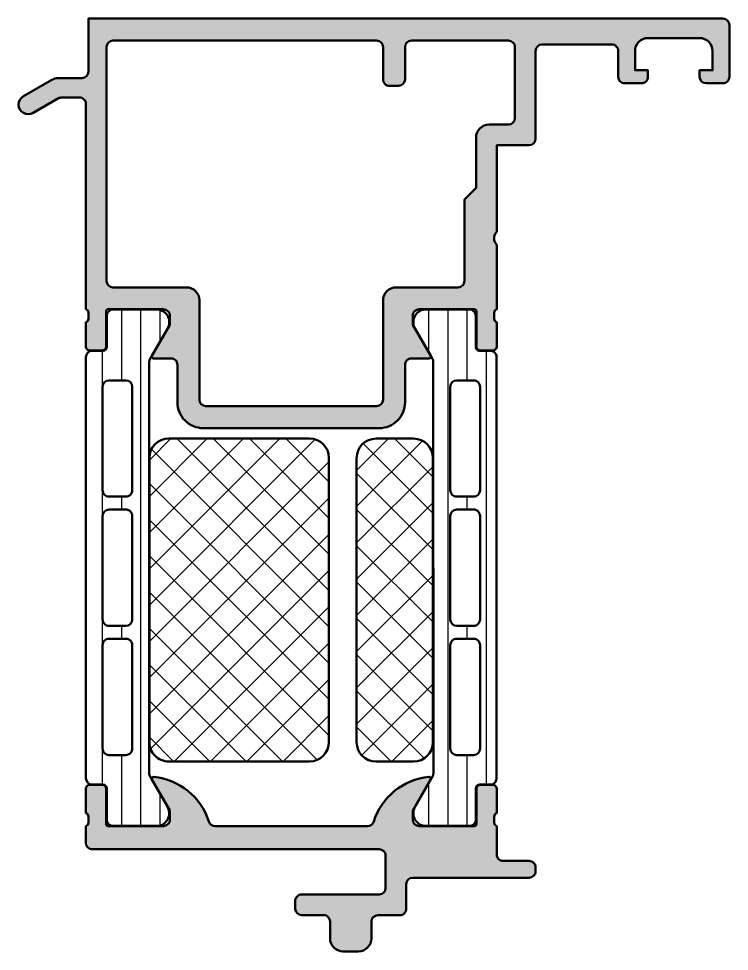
# Model space of a CAD drawing. Extents: x -5 to 50, y -72.2 to 0.
import ezdxf

# ---------------------------------------------------------------- set-up
doc = ezdxf.new("R2010")
doc.units = 0
for name, color, linetype, lineweight in [('0S-Alu contour', 7, 'Continuous', 50), ('0S-Alu hatch', 252, 'Continuous', 25), ('0S-Plastic contour', 254, 'Continuous', 50), ('0S-Plastic hatch', 253, 'Continuous', 25), ('0S-PT contour', 91, 'Continuous', 50), ('0S-PT hatch', 103, 'Continuous', 25)]:
    doc.layers.add(name, color=color, linetype=linetype, lineweight=lineweight)
pattern_1 = [(135, (0, 0), (-1.403165018917055, -1.403165018917055), []), (225, (0, 0), (1.403165018917055, -1.403165018917055), [])]
pattern_2 = [(90, (0, 0), (-1.4859, 0), [])]

# ---------------------------------------------------------------- blocks, each defined once
blk = doc.blocks.new('398200__EDA7EDA2_79A8_45E4_92B3_E6EEDECF9DED_')
at = {"layer": '0S-Alu hatch'}
h = blk.add_hatch(color=256, dxfattribs=at)
edge = h.paths.add_edge_path()
edge.add_arc((-4.25000000000044, -6.64959345562281), 0.7500000000000898, 120.0000000000049, 300.000000000005)
edge.add_line((-3.875000000000339, -7.299112508461184), (-1.914101615138441, -6.1669872981081))
edge.add_ellipse((-1.664101615136948, -6.600000000004522), major_axis=(-0.500000000004386, 0), ratio=1, start_angle=269.9999999999034, end_angle=299.9999999999074, ccw=False)
edge.add_line((-1.664101615136105, -6.100000000000136), (-0.3000000000002951, -6.100000000000107))
edge.add_ellipse((-0.3000000000001386, -6.600000000000006), major_axis=(-0.4999999999998997, 0), ratio=1, start_angle=180, end_angle=270.00000000001796, ccw=False)
edge.add_line((0.199999999999761, -6.599999999999822), (0.1997858836314491, -22.49965330469416))
edge.add_ellipse((0.1209494370883929, -22.76717389668727), major_axis=(-0.2788950563274279, 0), ratio=1, start_angle=178.8354106259004, end_angle=253.5801235805047, ccw=False)
edge.add_line((0.3997868836314335, -22.77284230468565), (0.3997868836314495, -23.22643630468565))
edge.add_ellipse((0.1209187879882604, -23.23209696416271), major_axis=(-0.2789255417371707, 0), ratio=1, start_angle=106.424594555358, end_angle=181.1628700728881, ccw=False)
edge.add_line((0.1997858836314492, -23.49964030468567), (0.1997858836314492, -25.37965130469418))
edge.add_arc((0.4997858836314491, -25.37965130469416), 0.2999999999999998, 180, 270.0000000000018)
edge.add_line((0.4997858836314586, -25.67965130469416), (1.479760202674238, -25.67965130469416))
edge.add_arc((1.479760202674259, -25.37965130469416), 0.2999999999999971, 269.999999999996, 360)
edge.add_line((1.779760202674256, -25.37965130469417), (1.779760202674225, -22.61965330469416))
edge.add_ellipse((1.899752499203517, -22.61965330469418), major_axis=(-0.1199922965292923, 0), ratio=1, start_angle=269.999999999993, end_angle=360, ccw=False)
edge.add_line((1.899752499203532, -22.49966100816488), (6.199785879036149, -22.49999237060536))
edge.add_ellipse((6.199796199146938, -22.99998205049471), major_axis=(-0.4999896799958529, 0), ratio=1, start_angle=179.9988173780284, end_angle=270.0011826219941, ccw=False)
edge.add_line((6.699785879036284, -22.9999923706049), (6.699785879035873, -23.70000457763662))
edge.add_line((6.699785879035873, -23.70000457763662), (5.311541250129283, -26.10451507568416))
edge.add_arc((5.438491845674683, -26.16120546220092), 0.1390332824641338, 155.9366245846604, 266.6097434882246)
edge.add_line((5.43026988782492, -26.29999542236328), (6.789352756534805, -26.29999542236317))
edge.add_ellipse((6.789352756535731, -26.7999954223629), major_axis=(-0.49999999999973, 0), ratio=1, start_angle=180, end_angle=270.0000000001062, ccw=False)
edge.add_line((7.289352756535461, -26.79999542236187), (7.289352756534896, -29.69767042133998))
edge.add_arc((9.289352756535143, -29.69767042133974), 2.000000000000246, 180, 270.0000000000111)
edge.add_line((9.28935275653553, -31.69767042133999), (22.90021410644275, -31.6976704213402))
edge.add_arc((22.90021410644293, -29.69767042134039), 1.999999999999815, 269.9999999999947, 360)
edge.add_line((24.90021410644275, -29.69767042134015), (24.9002141064417, -26.79999542236328))
edge.add_ellipse((25.40021410644202, -26.79999542236343), major_axis=(-0.5000000000003199, 0), ratio=1, start_angle=269.99999999999307, end_angle=360, ccw=False)
edge.add_line((25.40021410644208, -26.29999542236312), (26.76973011217376, -26.29999542236368))
edge.add_arc((26.76150815432398, -26.16120546220085), 0.1390332824646101, 273.3902565117711, 384.0633754153149)
edge.add_line((26.88845874986983, -26.10451507568395), (25.50021412096351, -23.70000457763655))
edge.add_line((25.50021412096351, -23.70000457763655), (25.50021412096312, -22.99999237060465))
edge.add_ellipse((26.0002038008523, -22.99998205049448), major_axis=(-0.4999896799956858, 0), ratio=1, start_angle=-90.001182622062, end_angle=0.0011826219716795094, ccw=False)
edge.add_line((26.00021412096368, -22.4999923706053), (30.30024749087017, -22.49966100816495))
edge.add_ellipse((30.30024749087017, -22.61965330469418), major_axis=(-0.1199922965292295, 0), ratio=1, start_angle=180, end_angle=270, ccw=False)
edge.add_line((30.4202397873994, -22.61965330469417), (30.42023978739934, -25.37965130469413))
edge.add_arc((30.72023978739938, -25.37965130469412), 0.3000000000000433, 180, 270.0000000000007)
edge.add_line((30.72023978739939, -25.67965130469417), (31.70021410644216, -25.67965130469416))
edge.add_arc((31.70021410644216, -25.37965130469417), 0.29999999999999, 270.0000000000013, 360)
edge.add_line((32.00021410644215, -25.37965130469417), (32.00021410644217, -23.49964030468565))
edge.add_ellipse((32.07908120208533, -23.23209696416273), major_axis=(-0.2789255417371286, 0), ratio=1, start_angle=-1.1628700728896888, end_angle=73.57540544464541, ccw=False)
edge.add_line((31.80021310644219, -23.22643630468566), (31.80021310644216, -22.77284230468566))
edge.add_ellipse((32.07905055298521, -22.76717389668728), major_axis=(-0.2788950563274342, 0), ratio=1, start_angle=-73.5801235805094, end_angle=1.164589374097602, ccw=False)
edge.add_line((32.00021410644217, -22.49965330469416), (31.9999999999998, -17.50024311993811))
edge.add_ellipse((32.52502695601718, -17.00024311800981), major_axis=(-0.7250195214428227, 0), ratio=1, start_angle=-43.60134995158239, end_angle=43.60134995159717, ccw=False)
edge.add_line((31.99999999999967, -16.50024311608164), (31.99999999999989, -9.799972534179632))
edge.add_line((31.99999999999989, -9.799972534179632), (34.50000000000045, -9.799972534179489))
edge.add_arc((34.50000000000032, -9.299972534179698), 0.4999999999997887, 270.0000000000147, 360)
edge.add_line((35.00000000000011, -9.299972534179858), (35, -2.500000000000383))
edge.add_ellipse((35.50000000000004, -2.500000000000133), major_axis=(-0.5000000000000498, 0), ratio=1, start_angle=270.00000000001546, end_angle=360, ccw=False)
edge.add_line((35.49999999999991, -2.000000000000083), (40.89999999999979, -1.999999999999943))
edge.add_ellipse((40.89999999999982, -2.49999999999989), major_axis=(-0.4999999999999476, 0), ratio=1, start_angle=180, end_angle=270.00000000000324, ccw=False)
edge.add_line((41.39999999999977, -2.499999999999799), (41.39999999999997, -4.500000000000176))
edge.add_arc((41.89999999999985, -4.500000000000116), 0.4999999999998792, 180, 270.0000000000293)
edge.add_line((41.90000000000011, -4.999999999999995), (43.19999999999925, -4.999999999999828))
edge.add_arc((43.1999999999997, -4.499999999999719), 0.5000000000001092, 269.9999999999487, 360)
edge.add_line((43.69999999999981, -4.500000000000341), (43.6999999999998, -3.999999999999914))
edge.add_line((43.6999999999998, -3.999999999999914), (42.69999999999971, -4.000000000000056))
edge.add_line((42.69999999999971, -4.000000000000056), (42.6999999999995, -2.499999999999607))
edge.add_ellipse((43.69999999999965, -2.500000000000064), major_axis=(-1.000000000000149, 0), ratio=1, start_angle=269.99999999998045, end_angle=360, ccw=False)
edge.add_line((43.7, -1.499999999999915), (47.69999999999916, -1.499999999999658))
edge.add_ellipse((47.69999999999943, -2.500000000000056), major_axis=(-1.000000000000397, 0), ratio=1, start_angle=180, end_angle=270.00000000001586, ccw=False)
edge.add_line((48.69999999999983, -2.500000000000004), (48.69999999999995, -4.000000000000028))
edge.add_line((48.69999999999995, -4.000000000000028), (47.69999999999995, -3.999999999999914))
edge.add_line((47.69999999999995, -3.999999999999914), (47.69999999999983, -4.499999999999801))
edge.add_arc((48.19999999999985, -4.499999999999927), 0.5000000000000142, 180, 269.9999999999772)
edge.add_line((48.19999999999964, -4.999999999999941), (49.49999999999924, -4.999999999999801))
edge.add_arc((49.5000000000001, -4.500000000000003), 0.4999999999997984, 269.9999999999006, 360)
edge.add_line((49.99999999999991, -4.50000000000081), (49.99999999999992, -0.4999999999996954))
edge.add_arc((49.50000000000029, -0.4999999999996185), 0.4999999999996235, 0, 89.99999999996417)
edge.add_line((49.5000000000006, 4.9e-15), (0.4000000000007944, 0))
edge.add_line((0.4000000000007944, 0), (0.399999999999534, -4.100000000000505))
edge.add_ellipse((-0.0999999999995413, -4.100000000001002), major_axis=(-0.4999999999990753, 0), ratio=1, start_angle=90.0000000000503, end_angle=180, ccw=False)
edge.add_line((-0.0999999999991021, -4.600000000000077), (-1.932050807569514, -4.600000000000163))
edge.add_arc((-1.932050807568142, -5.59999999999859), 0.9999999999984279, 90.0000000000786, 120.0000000000692)
edge.add_line((-2.432050807568402, -4.733974596216118), (-4.625000000000541, -6.000074402784435))
edge = h.paths.add_edge_path()
edge.add_ellipse((2.30000000000021, -2.200000000000557), major_axis=(-0.5000000000005685, 0), ratio=1, start_angle=270.0000000000065, end_angle=360, ccw=False)
edge.add_line((2.300000000000153, -1.699999999999988), (22.70022326170994, -1.699999999999903))
edge.add_ellipse((22.70022326170994, -2.199999999999902), major_axis=(-0.4999999999999992, 0), ratio=1, start_angle=180, end_angle=270, ccw=False)
edge.add_line((23.20022326170994, -2.199999999999903), (23.20022326170994, -4.699999999999934))
edge.add_arc((23.70022326170993, -4.699999999999934), 0.4999999999999965, 180, 270.0000000000004)
edge.add_line((23.70022326170994, -5.19999999999993), (24.40022326170993, -5.199999999999931))
edge.add_arc((24.40022326170989, -4.699999999999898), 0.5000000000000338, 270.0000000000041, 360)
edge.add_line((24.90022326170993, -4.699999999999874), (24.90022326170993, -2.199999999999935))
edge.add_ellipse((25.40022326170993, -2.199999999999935), major_axis=(-0.5000000000000036, 0), ratio=1, start_angle=270.0000000000004, end_angle=360, ccw=False)
edge.add_line((25.40022326170993, -1.699999999999932), (32.89999999999975, -1.699999999999874))
edge.add_ellipse((32.89999999999976, -2.200000000000109), major_axis=(-0.5000000000002345, 0), ratio=1, start_angle=180, end_angle=270.0000000000008, ccw=False)
edge.add_line((33.39999999999999, -2.200000000000216), (33.39999999999988, -7.699972534180346))
edge.add_ellipse((32.9000000000004, -7.699972534180325), major_axis=(-0.4999999999994813, 0), ratio=1, start_angle=90.00000000000409, end_angle=180, ccw=False)
edge.add_line((32.90000000000044, -8.199972534179807), (31.39999999999998, -8.199972534179693))
edge.add_arc((31.39999999999974, -9.199972534179672), 0.9999999999999786, 89.99999999998657, 180)
edge.add_line((30.39999999999976, -9.199972534179153), (30.39999999999976, -13.10029428153825))
edge.add_line((30.39999999999976, -13.10029428153825), (29.50005116360479, -14.00024311793325))
edge.add_line((29.50005116360479, -14.00024311793325), (29.50005116360456, -20.29998931884796))
edge.add_ellipse((29.00005116360484, -20.29998931884811), major_axis=(-0.4999999999997158, 0), ratio=1, start_angle=89.99999999998369, end_angle=180, ccw=False)
edge.add_line((29.0000511636047, -20.79998931884782), (24.20022326171588, -20.79998931884768))
edge.add_arc((24.20022121455146, -21.7999872716892), 0.9999979528436206, 89.99988270587893, 180.0001172937092)
edge.add_line((23.20022326170994, -21.79998931885245), (23.20020800292696, -29.49769788715995))
edge.add_ellipse((22.70019727185374, -29.49765663692303), major_axis=(-0.5000107327747667, 0), ratio=1, start_angle=90.00122966397612, end_angle=179.9952731724382, ccw=False)
edge.add_line((22.70020800292662, -29.99766736958264), (9.4893588600508, -29.99766736958253))
edge.add_ellipse((9.489369591123332, -29.49765663692256), major_axis=(-0.5000107327751302, 0), ratio=1, start_angle=0.004726827561796654, end_angle=89.9987703360639, ccw=False)
edge.add_line((8.989358860049746, -29.49769788715949), (8.989343601267649, -21.79998931885283))
edge.add_arc((7.989345648425683, -21.79998727168968), 0.9999979528440611, 359.9998827062908, 450.0001172941234)
edge.add_line((7.989343601261225, -20.79998931884771), (2.299999999999755, -20.79998931884771))
edge.add_ellipse((2.299999999999911, -20.29998931884741), major_axis=(-0.5000000000002985, 0), ratio=1, start_angle=0, end_angle=89.9999999999821, ccw=False)
edge.add_line((1.799999999999613, -20.29998931884737), (1.799999999999641, -2.200000000000557))
at = {"layer": '0S-Alu contour', "color": 7}
for points in [[(49.5000000000006, 4.9e-15), (0.4000000000007944, 0), (0.399999999999534, -4.100000000000505)], [(49.99999999999991, -4.50000000000081), (49.99999999999992, -0.4999999999996954)], [(2.300000000000153, -1.699999999999988), (22.70022326170994, -1.699999999999903)], [(25.40022326170993, -1.699999999999932), (32.89999999999975, -1.699999999999874)], [(35.49999999999991, -2.000000000000083), (40.89999999999979, -1.999999999999943)], [(43.7, -1.499999999999915), (47.69999999999916, -1.499999999999658)], [(1.799999999999613, -20.29998931884737), (1.799999999999641, -2.200000000000557)], [(23.20022326170994, -2.199999999999903), (23.20022326170994, -4.699999999999934)], [(24.90022326170993, -4.699999999999874), (24.90022326170993, -2.199999999999935)], [(33.39999999999999, -2.200000000000216), (33.39999999999988, -7.699972534180346)], [(35.00000000000011, -9.299972534179858), (35, -2.500000000000383)], [(41.39999999999977, -2.499999999999799), (41.39999999999997, -4.500000000000176)], [(43.69999999999981, -4.500000000000341), (43.6999999999998, -3.999999999999914), (42.69999999999971, -4.000000000000056), (42.6999999999995, -2.499999999999607)], [(48.69999999999983, -2.500000000000004), (48.69999999999995, -4.000000000000028), (47.69999999999995, -3.999999999999914), (47.69999999999983, -4.499999999999801)], [(-2.432050807568402, -4.733974596216118), (-4.625000000000541, -6.000074402784435)], [(-0.0999999999991021, -4.600000000000077), (-1.932050807569514, -4.600000000000163)], [(41.90000000000011, -4.999999999999995), (43.19999999999925, -4.999999999999828)], [(48.19999999999964, -4.999999999999941), (49.49999999999924, -4.999999999999801)], [(23.70022326170994, -5.19999999999993), (24.40022326170993, -5.199999999999931)], [(-3.875000000000339, -7.299112508461184), (-1.914101615138441, -6.1669872981081)], [(-1.664101615136105, -6.100000000000136), (-0.3000000000002951, -6.100000000000107)], [(0.199999999999761, -6.599999999999822), (0.1997858836314491, -22.49965330469416)], [(32.90000000000044, -8.199972534179807), (31.39999999999998, -8.199972534179693)], [(30.39999999999976, -9.199972534179153), (30.39999999999976, -13.10029428153825), (29.50005116360479, -14.00024311793325), (29.50005116360456, -20.29998931884796)], [(31.99999999999967, -16.50024311608164), (31.99999999999989, -9.799972534179632), (34.50000000000045, -9.799972534179489)], [(32.00021410644217, -22.49965330469416), (31.9999999999998, -17.50024311993811)], [(7.989343601261225, -20.79998931884771), (2.299999999999755, -20.79998931884771)], [(29.0000511636047, -20.79998931884782), (24.20022326171588, -20.79998931884768)], [(8.989358860049746, -29.49769788715949), (8.989343601267649, -21.79998931885283)], [(23.20022326170994, -21.79998931885245), (23.20020800292696, -29.49769788715995)], [(0.3997868836314335, -22.77284230468565), (0.3997868836314495, -23.22643630468565)], [(1.779760202674256, -25.37965130469417), (1.779760202674225, -22.61965330469416)], [(1.899752499203532, -22.49966100816488), (6.199785879036149, -22.49999237060536)], [(6.699785879036284, -22.9999923706049), (6.699785879035873, -23.70000457763662), (5.311541250129283, -26.10451507568416)], [(26.88845874986983, -26.10451507568395), (25.50021412096351, -23.70000457763655), (25.50021412096312, -22.99999237060465)], [(26.00021412096368, -22.4999923706053), (30.30024749087017, -22.49966100816495)], [(30.4202397873994, -22.61965330469417), (30.42023978739934, -25.37965130469413)], [(31.80021310644219, -23.22643630468566), (31.80021310644216, -22.77284230468566)], [(0.1997858836314492, -23.49964030468567), (0.1997858836314492, -25.37965130469418)], [(32.00021410644215, -25.37965130469417), (32.00021410644217, -23.49964030468565)], [(0.4997858836314586, -25.67965130469416), (1.479760202674238, -25.67965130469416)], [(30.72023978739939, -25.67965130469417), (31.70021410644216, -25.67965130469416)], [(5.43026988782492, -26.29999542236328), (6.789352756534805, -26.29999542236317)], [(25.40021410644208, -26.29999542236312), (26.76973011217376, -26.29999542236368)], [(7.289352756535461, -26.79999542236187), (7.289352756534896, -29.69767042133998)], [(24.90021410644275, -29.69767042134015), (24.9002141064417, -26.79999542236328)], [(22.70020800292662, -29.99766736958264), (9.4893588600508, -29.99766736958253)], [(9.28935275653553, -31.69767042133999), (22.90021410644275, -31.6976704213402)]]:
    blk.add_lwpolyline(points, dxfattribs=at)
for centre, radius, start, end in [((49.50000000000029, -0.4999999999996185), 0.4999999999996235, 0, 89.99999999996417), ((-1.932050807568142, -5.59999999999859), 0.9999999999984279, 90.0000000000786, 120.0000000000692), ((23.70022326170993, -4.699999999999934), 0.4999999999999965, 180, 270.0000000000004), ((24.40022326170989, -4.699999999999898), 0.5000000000000338, 270.0000000000041, 0), ((41.89999999999985, -4.500000000000116), 0.4999999999998792, 180, 270.0000000000293), ((43.1999999999997, -4.499999999999719), 0.5000000000001092, 269.9999999999487, 0), ((48.19999999999985, -4.499999999999927), 0.5000000000000142, 180, 269.9999999999772), ((49.5000000000001, -4.500000000000003), 0.4999999999997984, 269.9999999999006, 0), ((-4.25000000000044, -6.64959345562281), 0.7500000000000898, 120.0000000000049, 300.000000000005), ((31.39999999999974, -9.199972534179672), 0.9999999999999786, 89.99999999998657, 180), ((34.50000000000032, -9.299972534179698), 0.4999999999997887, 270.0000000000147, 0), ((7.989345648425683, -21.79998727168968), 0.9999979528440611, 359.9998827062908, 90.00011729412348), ((24.20022121455146, -21.7999872716892), 0.9999979528436206, 89.99988270587893, 180.0001172937092), ((0.4997858836314491, -25.37965130469416), 0.2999999999999998, 180, 270.0000000000018), ((1.479760202674259, -25.37965130469416), 0.2999999999999971, 269.999999999996, 0), ((30.72023978739938, -25.37965130469412), 0.3000000000000433, 180, 270.0000000000007), ((31.70021410644216, -25.37965130469417), 0.29999999999999, 270.0000000000013, 0), ((5.438491845674683, -26.16120546220092), 0.1390332824641338, 155.9366245846604, 266.6097434882246), ((26.76150815432398, -26.16120546220085), 0.1390332824646101, 273.3902565117711, 24.06337541531485), ((9.289352756535143, -29.69767042133974), 2.000000000000246, 180, 270.0000000000111), ((22.90021410644293, -29.69767042134039), 1.999999999999815, 269.9999999999947, 0)]:
    blk.add_arc(centre, radius, start, end, dxfattribs=at)
at = {"layer": '0S-Alu contour', "color": 7, "extrusion": (0, 0, -1)}
for centre, radius, start, end in [((-2.30000000000021, -2.200000000000557), 0.5000000000005685, 0, 89.99999999999349), ((-22.70022326170994, -2.199999999999902), 0.4999999999999992, 90, 180), ((-25.40022326170993, -2.199999999999935), 0.5000000000000036, 0, 89.99999999999959), ((-32.89999999999976, -2.200000000000109), 0.5000000000002345, 89.9999999999992, 180), ((-35.50000000000004, -2.500000000000133), 0.5000000000000498, 0, 89.99999999998452), ((-40.89999999999982, -2.49999999999989), 0.4999999999999476, 89.99999999999675, 180), ((-43.69999999999965, -2.500000000000064), 1.000000000000149, 0, 90.00000000001953), ((-47.69999999999943, -2.500000000000056), 1.000000000000397, 89.99999999998413, 180), ((0.0999999999995413, -4.100000000001002), 0.4999999999990753, 180, 269.9999999999497), ((1.664101615136948, -6.600000000004522), 0.500000000004386, 60.00000000009259, 90.00000000009659), ((0.3000000000001386, -6.600000000000006), 0.4999999999998997, 89.99999999998207, 180), ((-32.9000000000004, -7.699972534180325), 0.4999999999994813, 180, 269.9999999999959), ((-32.52502695601718, -17.00024311800981), 0.7250195214428229, 316.3986500484028, 43.6013499515825), ((-2.299999999999911, -20.29998931884741), 0.5000000000002985, 270.0000000000179, 0), ((-29.00005116360484, -20.29998931884811), 0.4999999999997158, 180, 270.0000000000163), ((-0.1209494370883929, -22.76717389668727), 0.2788950563274279, 106.4198764194953, 181.1645893740997), ((-1.899752499203517, -22.61965330469418), 0.1199922965292923, 0, 90.00000000000699), ((-6.199796199146938, -22.99998205049471), 0.4999896799958529, 89.99881737800595, 180.0011826219717), ((-26.0002038008523, -22.99998205049448), 0.4999896799956859, 359.9988173780283, 90.00118262206203), ((-30.30024749087017, -22.61965330469418), 0.1199922965292295, 90, 180), ((-32.07905055298521, -22.76717389668728), 0.2788950563274342, 358.8354106259024, 73.58012358050946), ((-0.1209187879882604, -23.23209696416271), 0.2789255417371707, 178.8371299271119, 253.575405444642), ((-32.07908120208533, -23.23209696416273), 0.2789255417371286, 286.4245945553546, 1.162870072889672), ((-6.789352756535731, -26.7999954223629), 0.49999999999973, 89.99999999989384, 180), ((-25.40021410644202, -26.79999542236343), 0.5000000000003199, 0, 90.0000000000069), ((-9.489369591123332, -29.49765663692256), 0.5000107327751302, 270.0012296639361, 359.9952731724382), ((-22.70019727185374, -29.49765663692303), 0.5000107327747667, 180.0047268275618, 269.9987703360239)]:
    blk.add_arc(centre, radius, start, end, dxfattribs=at)
blk = doc.blocks.new('398210__2D43CFA3_4384_4CF2_AAC9_2F8E00946C2B_')
at = {"layer": '0S-Alu hatch'}
h = blk.add_hatch(color=256, dxfattribs=at)
edge = h.paths.add_edge_path()
edge.add_arc((0.7000000000001201, -63.8000000000001), 0.4999999999998393, 180, 270.0000000000173)
edge.add_line((0.7000000000002709, -64.29999999999994), (22.90000000000052, -64.29999999999991))
edge.add_ellipse((22.90000000000056, -64.79999999999956), major_axis=(-0.4999999999996448, 0), ratio=1, start_angle=180, end_angle=270.0000000000049, ccw=False)
edge.add_line((23.40000000000021, -64.79999999999956), (23.40000000000021, -67.29999999999978))
edge.add_ellipse((22.90000000000027, -67.29999999999986), major_axis=(-0.4999999999999396, 0), ratio=1, start_angle=90.00000000001961, end_angle=180, ccw=False)
edge.add_line((22.90000000000044, -67.79999999999978), (16.9000000000002, -67.79999999999978))
edge.add_arc((16.9000000000002, -68.2999999999998), 0.5, 89.99999999999959, 180)
edge.add_line((16.4000000000002, -68.2999999999998), (16.40000000000009, -68.89999999999982))
edge.add_arc((16.90000000000012, -68.8999999999999), 0.5000000000000285, 180, 269.9999999999964)
edge.add_line((16.90000000000009, -69.39999999999993), (18.60000000000033, -69.39999999999965))
edge.add_ellipse((18.60000000000035, -69.89999999999966), major_axis=(-0.5000000000000142, 0), ratio=1, start_angle=180, end_angle=270.00000000000165, ccw=False)
edge.add_line((19.10000000000036, -69.89999999999966), (19.10000000000037, -71.2))
edge.add_arc((20.10000000000037, -71.2), 1, 180, 269.9999999999998)
edge.add_line((20.10000000000037, -72.2), (21.30000000000007, -72.19999999999989))
edge.add_arc((21.30000000000011, -71.19999999999959), 1.000000000000298, 269.9999999999976, 360)
edge.add_line((22.30000000000041, -71.19999999999959), (22.3000000000003, -69.90000000000016))
edge.add_ellipse((22.80000000000045, -69.89999999999998), major_axis=(-0.5000000000001564, 0), ratio=1, start_angle=270.00000000001467, end_angle=360, ccw=False)
edge.add_line((22.80000000000033, -69.39999999999982), (24.50000000000045, -69.39999999999971))
edge.add_arc((24.50000000000064, -68.89999999999947), 0.5000000000002416, 269.9999999999789, 360)
edge.add_line((25.00000000000088, -68.89999999999947), (25.00000000000091, -66.99999999999984))
edge.add_ellipse((25.50000000000057, -66.9999999999995), major_axis=(-0.4999999999996625, 0), ratio=1, start_angle=270.000000000046, end_angle=360, ccw=False)
edge.add_line((25.50000000000017, -66.49999999999984), (34.50000000000069, -66.49999999999973))
edge.add_arc((34.5000000000008, -65.99999999999996), 0.4999999999997727, 269.999999999987, 360)
edge.add_line((35.00000000000057, -65.99999999999996), (35.00000000000068, -65.69978505279671))
edge.add_arc((34.50000000000045, -65.69978505279694), 0.5000000000002274, 0, 90.00000000002605)
edge.add_line((34.50000000000023, -65.19978505279671), (32.5000000000007, -65.19978505279671))
edge.add_ellipse((32.5000000000006, -64.69978505279668), major_axis=(-0.5000000000000285, 0), ratio=1, start_angle=0, end_angle=90.00000000001057, ccw=False)
edge.add_line((32.00000000000058, -64.69978505279668), (32.00000000000069, -62.49999999999938))
edge.add_ellipse((32.07883644654373, -62.23247940800628), major_axis=(-0.2788950563274208, 0), ratio=1, start_angle=-1.1645893740987958, end_angle=73.580123580507, ccw=False)
edge.add_line((31.79999900000069, -62.2268110000079), (31.79999900000069, -61.7732170000079))
edge.add_ellipse((32.07886709564386, -61.76755634053084), major_axis=(-0.2789255417371541, 0), ratio=1, start_angle=-73.57540544464382, end_angle=1.1628700728862214, ccw=False)
edge.add_line((32.00000000000069, -61.5000130000079), (32.00000000000069, -59.62000199999939))
edge.add_arc((31.70000000000068, -59.62000199999939), 0.3000000000000114, 0, 90)
edge.add_line((31.70000000000068, -59.32000199999938), (30.7200256809579, -59.32000199999939))
edge.add_arc((30.7200256809579, -59.62000199999939), 0.2999999999999971, 90.00000000000067, 180)
edge.add_line((30.4200256809579, -59.62000199999939), (30.4200256809579, -62.37999999999939))
edge.add_ellipse((30.30002568095788, -62.37999999999939), major_axis=(-0.1200000000000187, 0), ratio=1, start_angle=90, end_angle=180, ccw=False)
edge.add_line((30.30002568095788, -62.4999999999994), (26.00000000000045, -62.50000000000007))
edge.add_ellipse((26.00000000000051, -62.00000000000001), major_axis=(-0.500000000000057, 0), ratio=1, start_angle=0, end_angle=89.99999999999312, ccw=False)
edge.add_line((25.50000000000046, -62.00000000000001), (25.50000000000057, -61.2999999999998))
edge.add_line((25.50000000000057, -61.2999999999998), (26.88149545762258, -58.90717967697226))
edge.add_arc((26.76188021535237, -58.83811978464812), 0.1381197846478964, 329.9999999999111, 455.6225775507895)
edge.add_arc((27.23822324117341, -63.67660886185286), 5.000000000004698, 95.62257755077545, 162.2515836439121)
edge.add_ellipse((21.99999999999948, -62.0000000000043), major_axis=(-0.499999999995655, 0), ratio=1, start_angle=90.00000000009942, end_angle=162.2515836440294, ccw=False)
edge.add_line((22.00000000000034, -62.49999999999996), (10.20000000000013, -62.49999999999996))
edge.add_ellipse((10.19999999999992, -62.00000000000282), major_axis=(-0.4999999999971366, 0), ratio=1, start_angle=17.7484163560693, end_angle=90.00000000002359, ccw=False)
edge.add_arc((4.961776758825982, -63.67660886185068), 5.00000000000301, 17.7484163560703, 84.37742244920587)
edge.add_arc((5.438119784648657, -58.83811978464803), 0.1381197846481242, 84.37742244929422, 210.0000000001768)
edge.add_line((5.318504542378357, -58.90717967697246), (6.700000000000727, -61.30000000000008))
edge.add_line((6.700000000000727, -61.30000000000008), (6.700000000000274, -62.00000000000033))
edge.add_ellipse((6.200000000000544, -61.99999999999994), major_axis=(-0.49999999999973, 0), ratio=1, start_angle=89.99999999996908, end_angle=180, ccw=False)
edge.add_line((6.200000000000274, -62.49999999999968), (1.899974319043556, -62.49999999999943))
edge.add_ellipse((1.899974319043554, -62.37999999999939), major_axis=(-0.1200000000000401, 0), ratio=1, start_angle=0, end_angle=90.0000000000008, ccw=False)
edge.add_line((1.779974319043514, -62.37999999999939), (1.779974319043517, -59.62000199999939))
edge.add_arc((1.47997431904351, -59.62000199999939), 0.3000000000000078, 0, 90)
edge.add_line((1.47997431904351, -59.32000199999937), (0.5000000000007301, -59.32000199999938))
edge.add_arc((0.5000000000007319, -59.62000199999939), 0.3000000000000043, 90.00000000000033, 180)
edge.add_line((0.2000000000007276, -59.62000199999939), (0.2000000000007205, -61.5000130000079))
edge.add_ellipse((0.1211329043575553, -61.76755634053084), major_axis=(-0.278925541737157, 0), ratio=1, start_angle=178.8371299271139, end_angle=253.5754054446463, ccw=False)
edge.add_line((0.4000010000007308, -61.7732170000079), (0.4000010000007297, -62.22681100000791))
edge.add_ellipse((0.1211635534576914, -62.23247940800628), major_axis=(-0.2788950563274253, 0), ratio=1, start_angle=106.41987641949251, end_angle=181.1645893740969, ccw=False)
edge.add_line((0.2000000000007324, -62.49999999999938), (0.2000000000002808, -63.8000000000001))
at = {"layer": '0S-Alu contour', "color": 7}
for points in [[(5.318504542378357, -58.90717967697246), (6.700000000000727, -61.30000000000008), (6.700000000000274, -62.00000000000033)], [(25.50000000000046, -62.00000000000001), (25.50000000000057, -61.2999999999998), (26.88149545762258, -58.90717967697226)], [(0.2000000000007276, -59.62000199999939), (0.2000000000007205, -61.5000130000079)], [(1.47997431904351, -59.32000199999937), (0.5000000000007301, -59.32000199999938)], [(1.779974319043514, -62.37999999999939), (1.779974319043517, -59.62000199999939)], [(30.4200256809579, -59.62000199999939), (30.4200256809579, -62.37999999999939)], [(31.70000000000068, -59.32000199999938), (30.7200256809579, -59.32000199999939)], [(32.00000000000069, -61.5000130000079), (32.00000000000069, -59.62000199999939)], [(0.4000010000007308, -61.7732170000079), (0.4000010000007297, -62.22681100000791)], [(31.79999900000069, -62.2268110000079), (31.79999900000069, -61.7732170000079)], [(0.2000000000007324, -62.49999999999938), (0.2000000000002808, -63.8000000000001)], [(6.200000000000274, -62.49999999999968), (1.899974319043556, -62.49999999999943)], [(22.00000000000034, -62.49999999999996), (10.20000000000013, -62.49999999999996)], [(30.30002568095788, -62.4999999999994), (26.00000000000045, -62.50000000000007)], [(32.00000000000058, -64.69978505279668), (32.00000000000069, -62.49999999999938)], [(0.7000000000002709, -64.29999999999994), (22.90000000000052, -64.29999999999991)], [(23.40000000000021, -64.79999999999956), (23.40000000000021, -67.29999999999978)], [(34.50000000000023, -65.19978505279671), (32.5000000000007, -65.19978505279671)], [(35.00000000000057, -65.99999999999996), (35.00000000000068, -65.69978505279671)], [(25.00000000000088, -68.89999999999947), (25.00000000000091, -66.99999999999984)], [(25.50000000000017, -66.49999999999984), (34.50000000000069, -66.49999999999973)], [(22.90000000000044, -67.79999999999978), (16.9000000000002, -67.79999999999978)], [(16.4000000000002, -68.2999999999998), (16.40000000000009, -68.89999999999982)], [(16.90000000000009, -69.39999999999993), (18.60000000000033, -69.39999999999965)], [(19.10000000000036, -69.89999999999966), (19.10000000000037, -71.2)], [(22.30000000000041, -71.19999999999959), (22.3000000000003, -69.90000000000016)], [(22.80000000000033, -69.39999999999982), (24.50000000000045, -69.39999999999971)], [(20.10000000000037, -72.2), (21.30000000000007, -72.19999999999989)]]:
    blk.add_lwpolyline(points, dxfattribs=at)
for centre, radius, start, end in [((5.438119784648657, -58.83811978464803), 0.1381197846481242, 84.37742244929422, 210.0000000001768), ((4.961776758825982, -63.67660886185068), 5.00000000000301, 17.7484163560703, 84.37742244920587), ((27.23822324117341, -63.67660886185286), 5.000000000004698, 95.62257755077545, 162.2515836439121), ((26.76188021535237, -58.83811978464812), 0.1381197846478964, 329.9999999999111, 95.6225775507896), ((0.5000000000007319, -59.62000199999939), 0.3000000000000043, 90.00000000000033, 180), ((1.47997431904351, -59.62000199999939), 0.3000000000000078, 0, 90), ((30.7200256809579, -59.62000199999939), 0.2999999999999971, 90.00000000000067, 180), ((31.70000000000068, -59.62000199999939), 0.3000000000000114, 0, 90), ((0.7000000000001201, -63.8000000000001), 0.4999999999998393, 180, 270.0000000000173), ((34.50000000000045, -65.69978505279694), 0.5000000000002274, 0, 90.00000000002605), ((34.5000000000008, -65.99999999999996), 0.4999999999997727, 269.999999999987, 0), ((16.9000000000002, -68.2999999999998), 0.5, 89.99999999999959, 180), ((16.90000000000012, -68.8999999999999), 0.5000000000000285, 180, 269.9999999999964), ((24.50000000000064, -68.89999999999947), 0.5000000000002416, 269.9999999999789, 0), ((20.10000000000037, -71.2), 1, 180, 269.9999999999998), ((21.30000000000011, -71.19999999999959), 1.000000000000298, 269.9999999999976, 0)]:
    blk.add_arc(centre, radius, start, end, dxfattribs=at)
at = {"layer": '0S-Alu contour', "color": 7, "extrusion": (0, 0, -1)}
for centre, radius, start, end in [((-0.1211329043575553, -61.76755634053084), 0.278925541737157, 106.4245945553537, 181.1628700728862), ((-6.200000000000544, -61.99999999999994), 0.49999999999973, 180, 270.0000000000309), ((-26.00000000000051, -62.00000000000001), 0.500000000000057, 270.0000000000069, 0), ((-32.07886709564386, -61.76755634053084), 0.2789255417371541, 358.8371299271138, 73.57540544464375), ((-0.1211635534576914, -62.23247940800628), 0.2788950563274253, 178.8354106259031, 253.5801235805075), ((-1.899974319043554, -62.37999999999939), 0.1200000000000401, 269.9999999999992, 0), ((-10.19999999999992, -62.00000000000282), 0.4999999999971366, 269.9999999999764, 342.2515836439307), ((-21.99999999999948, -62.0000000000043), 0.499999999995655, 197.7484163559707, 269.9999999999006), ((-30.30002568095788, -62.37999999999939), 0.1200000000000188, 180, 270), ((-32.07883644654373, -62.23247940800628), 0.2788950563274208, 286.419876419493, 1.164589374098802), ((-22.90000000000056, -64.79999999999956), 0.4999999999996448, 89.99999999999511, 180), ((-32.5000000000006, -64.69978505279668), 0.5000000000000285, 269.9999999999894, 0), ((-25.50000000000057, -66.9999999999995), 0.4999999999996625, 0, 89.99999999995401), ((-22.90000000000027, -67.29999999999986), 0.4999999999999396, 180, 269.9999999999804), ((-18.60000000000035, -69.89999999999966), 0.5000000000000142, 89.99999999999837, 180), ((-22.80000000000045, -69.89999999999998), 0.5000000000001564, 0, 89.99999999998533)]:
    blk.add_arc(centre, radius, start, end, dxfattribs=at)
blk = doc.blocks.new('381930__9FDF36BC_C3E8_422F_B67D_7B91AC4E2E79_')
at = {"layer": '0S-PT hatch'}
h = blk.add_hatch(dxfattribs=at)
h.set_pattern_fill('ANSI37', color=256, scale=0.625, angle=90, style=0)
h.set_pattern_definition(pattern_1)
edge = h.paths.add_edge_path()
edge.add_ellipse((17.51295226749709, -34.00000799598784), major_axis=(-1.500004943887955, 0), ratio=1, start_angle=180.0001888423018, end_angle=269.99981115832395, ccw=False)
edge.add_line((19.0129572113769, -34.00000305209165), (19.01295721137691, -56.00000305210803))
edge.add_ellipse((17.5129554308864, -56.00000127161752), major_axis=(-1.500001780491563, 0), ratio=1, start_angle=90.00006800964701, end_angle=179.9999319815088, ccw=False)
edge.add_line((17.5129572113769, -57.50000305210804), (6.61292478645015, -57.50000305210804))
edge.add_ellipse((6.612925303848987, -56.0000025347097), major_axis=(-1.50000051739843, 0), ratio=1, start_angle=-1.976628891497967e-05, end_angle=89.99998023682713, ccw=False)
edge.add_line((5.112924786450646, -56.00000201722927), (5.112924786450644, -34.00000305210804))
edge.add_ellipse((6.612928467037932, -34.00000673269533), major_axis=(-1.500003680591803, 0), ratio=1, start_angle=270.0001405877524, end_angle=359.99985940963523, ccw=False)
edge.add_line((6.61292478645015, -32.50000305210804), (17.5129572113769, -32.50000305210804))
at = {"layer": '0S-PT contour', "color": 7}
for points in [[(6.61292478645015, -32.50000305210804), (17.5129572113769, -32.50000305210804)], [(5.112924786450646, -56.00000201722927), (5.112924786450644, -34.00000305210804)], [(19.0129572113769, -34.00000305209165), (19.01295721137691, -56.00000305210803)], [(17.5129572113769, -57.50000305210804), (6.61292478645015, -57.50000305210804)]]:
    blk.add_lwpolyline(points, dxfattribs=at)
at = {"layer": '0S-PT contour', "color": 7, "extrusion": (0, 0, -1)}
for centre, radius, start, end in [((-6.612928467037932, -34.00000673269533), 1.500003680591803, 0.0001405903647796, 89.99985941224762), ((-17.51295226749709, -34.00000799598784), 1.500004943887955, 90.00018884167604, 179.9998111576982), ((-6.612925303848987, -56.0000025347097), 1.50000051739843, 270.000019763173, 1.97662889618e-05), ((-17.5129554308864, -56.00000127161752), 1.500001780491563, 180.0000680184912, 269.999931990353)]:
    blk.add_arc(centre, radius, start, end, dxfattribs=at)
blk = doc.blocks.new('284699__155AAEE6_22A1_4EA5_9588_46DBBABE2153___D74E4C04_D123_40F6_9636_9FCFFEBECCD0_')
at = {"layer": '0S-Plastic hatch'}
h = blk.add_hatch(dxfattribs=at)
h.set_pattern_fill('ANSI31', color=256, scale=0.4680000000000001, angle=45, style=0)
h.set_pattern_definition(pattern_2)
edge = h.paths.add_edge_path()
edge.add_line((31.99229999949803, -26.20999723524015), (31.99228467120694, -58.79000323524015))
edge.add_ellipse((31.49228467120701, -58.79000299999941), major_axis=(-0.4999999999999808, 0), ratio=1, start_angle=89.9999999999979, end_angle=179.9999730418353, ccw=False)
edge.add_line((31.49228467120699, -59.2900029999994), (30.68195333787372, -59.29000299999938))
edge.add_arc((30.68195333787374, -59.59000299999942), 0.3000000000000398, 90.00000000000406, 180)
edge.add_line((30.38195333787371, -59.59000299999942), (30.38228528827074, -61.99000138293573))
edge.add_ellipse((29.88228931083217, -61.99000402256084), major_axis=(-0.4999959774455335, 0), ratio=1, start_angle=89.99969751881252, end_angle=180.0003024817733, ccw=False)
edge.add_line((29.88228667120708, -62.48999999999941), (26.40574517310756, -62.4899999999994))
edge.add_ellipse((26.54805582209895, -61.50018192527654), major_axis=(-0.9999960709244858, 0), ratio=1, start_angle=-32.72701609983977, end_angle=81.8183919480984, ccw=False)
edge.add_line((25.70680317310759, -60.95954699999939), (27.02527288759422, -58.6758901532492))
edge.add_arc((26.59226017090528, -58.42589017896277), 0.4999999999575428, 330.0000033995829, 360.0000599042538)
edge.add_line((27.09226017086255, -58.42588965619954), (27.08769082844952, -26.57410929828057))
edge.add_arc((26.58769082850802, -26.57410982103471), 0.4999999999417779, 5.9904253842e-05, 29.99999660125178)
edge.add_line((27.02070354517966, -26.32410984674985), (25.70223383069356, -24.0404529999994))
edge.add_ellipse((26.5434864796849, -23.49981807472223), major_axis=(-0.9999960709244785, 0), ratio=1, start_angle=-81.8183919480968, end_angle=32.72701609984159, ccw=False)
edge.add_line((26.40117583069349, -22.50999999999939), (29.87771732879302, -22.50999999999938))
edge.add_ellipse((29.87771996841806, -23.00999597743799), major_axis=(-0.4999959774455797, 0), ratio=1, start_angle=179.9996975182268, end_angle=270.000302481183, ccw=False)
edge.add_line((30.37771594585668, -23.00999861706819), (30.37738399545967, -25.40999699999939))
edge.add_arc((30.67738399545965, -25.4099969999994), 0.2999999999999794, 180, 270.0000000000007)
edge.add_line((30.67738399545965, -25.70999699999938), (31.4922999994981, -25.70999699999938))
edge.add_ellipse((31.49229999949807, -26.20999699999939), major_axis=(-0.5000000000000107, 0), ratio=1, start_angle=179.9999730553583, end_angle=269.99999999999676, ccw=False)
edge = h.paths.add_edge_path()
edge.add_line((30.70667770802228, -46.50312513268358), (30.70667770802228, -38.49941824785545))
edge.add_arc((30.20667770802229, -38.49941824785025), 0.4999999999999929, 0, 90.00000000000081)
edge.add_line((30.20667770802229, -37.99941824785025), (28.90666702686994, -37.99941824785026))
edge.add_arc((28.90666702686994, -38.49941824785026), 0.5, 90, 180)
edge.add_line((28.40666702686994, -38.49941824785544), (28.40666702686995, -46.50312513267836))
edge.add_arc((28.90666702686997, -46.50312513267836), 0.5000000000000214, 180, 269.9999999988047)
edge.add_line((28.90666702685954, -47.00312513267838), (30.20667770801188, -47.00312513267838))
edge.add_arc((30.2066777080223, -46.5031251326784), 0.4999999999999858, 269.9999999988063, 360)
edge = h.paths.add_edge_path()
edge.add_line((30.70667770802228, -36.49941824785539), (30.70667770802228, -28.49940604116823))
edge.add_arc((30.20669296681139, -28.49940604116303), 0.4999847412108985, 0, 90.00000000000122)
edge.add_line((30.20669296681138, -27.99942129995213), (28.90668228565898, -27.99942129995213))
edge.add_arc((28.90668228565901, -28.4994365587412), 0.5000152587890732, 90.00000000000448, 180)
edge.add_line((28.40666702686994, -28.49943655874636), (28.40666702686993, -36.49941824784789))
edge.add_arc((28.90666338751323, -36.49942188720695), 0.4999963606565393, 179.9995829571354, 270.0004170425951)
edge.add_line((28.90666702686994, -36.99941824785025), (30.20666113313783, -36.99941824785028))
edge.add_arc((30.20667770593466, -36.49941824603732), 0.5000000020876216, 269.9981008973809, 360)
edge = h.paths.add_edge_path()
edge.add_line((30.70667770803269, -56.50312208057125), (30.70667770803269, -48.50312513268359))
edge.add_arc((30.20667770587533, -48.50312513456106), 0.5000000021573606, 0, 90.00189908949115)
edge.add_line((30.20666113319305, -48.00312513267837), (28.90666702688032, -48.00312513267837))
edge.add_arc((28.90666338752362, -48.50312149332165), 0.499996360656518, 89.99958295740652, 180.0004170428646)
edge.add_line((28.40666702688034, -48.5031251326784), (28.40666702688035, -56.50312208056366))
edge.add_arc((28.90666338752373, -56.50312571992273), 0.4999963606566246, 179.9995829571354, 270.0004170425837)
edge.add_line((28.90666702688034, -57.00312208056611), (30.20666113314823, -57.00312208056611))
edge.add_arc((30.20667770594505, -56.50312207875312), 0.5000000020876358, 269.9981008973825, 360)
at = {"layer": '0S-Alu contour', "color": 7}
for points in [[(30.20669296681138, -27.99942129995213), (28.90668228565898, -27.99942129995213)], [(28.40666702686994, -28.49943655874636), (28.40666702686993, -36.49941824784789)], [(30.70667770802228, -36.49941824785539), (30.70667770802228, -28.49940604116823)], [(28.90666702686994, -36.99941824785025), (30.20666113313783, -36.99941824785028)], [(30.20667770802229, -37.99941824785025), (28.90666702686994, -37.99941824785026)], [(28.40666702686994, -38.49941824785544), (28.40666702686995, -46.50312513267836)], [(30.70667770802228, -46.50312513268358), (30.70667770802228, -38.49941824785545)], [(28.90666702685954, -47.00312513267838), (30.20667770801188, -47.00312513267838)], [(30.20666113319305, -48.00312513267837), (28.90666702688032, -48.00312513267837)], [(28.40666702688034, -48.5031251326784), (28.40666702688035, -56.50312208056366)], [(30.70667770803269, -56.50312208057125), (30.70667770803269, -48.50312513268359)], [(28.90666702688034, -57.00312208056611), (30.20666113314823, -57.00312208056611)]]:
    blk.add_lwpolyline(points, dxfattribs=at)
for centre, radius, start, end in [((28.90668228565901, -28.4994365587412), 0.5000152587890732, 90.00000000000448, 180), ((30.20669296681139, -28.49940604116303), 0.4999847412108985, 0, 90.00000000000122), ((28.90666338751323, -36.49942188720695), 0.4999963606565393, 179.9995829571354, 270.0004170425951), ((30.20667770593466, -36.49941824603732), 0.5000000020876216, 269.9981008973809, 0), ((28.90666702686994, -38.49941824785026), 0.5, 90, 180), ((30.20667770802229, -38.49941824785025), 0.4999999999999929, 0, 90.00000000000081), ((28.90666702686997, -46.50312513267836), 0.5000000000000214, 180, 269.9999999988047), ((30.2066777080223, -46.5031251326784), 0.4999999999999858, 269.9999999988063, 0), ((28.90666338752362, -48.50312149332165), 0.499996360656518, 89.99958295740652, 180.0004170428646), ((30.20667770587533, -48.50312513456106), 0.5000000021573606, 0, 90.00189908949115), ((28.90666338752373, -56.50312571992273), 0.4999963606566246, 179.9995829571354, 270.0004170425837), ((30.20667770594505, -56.50312207875312), 0.5000000020876358, 269.9981008973825, 0)]:
    blk.add_arc(centre, radius, start, end, dxfattribs=at)
at = {"layer": '0S-Plastic contour', "color": 7}
for points in [[(26.40117583069349, -22.50999999999939), (29.87771732879302, -22.50999999999938)], [(30.37771594585668, -23.00999861706819), (30.37738399545967, -25.40999699999939)], [(27.02070354517966, -26.32410984674985), (25.70223383069356, -24.0404529999994)], [(30.67738399545965, -25.70999699999938), (31.4922999994981, -25.70999699999938)], [(27.09226017086255, -58.42588965619954), (27.08769082844952, -26.57410929828057)], [(31.99229999949803, -26.20999723524015), (31.99228467120694, -58.79000323524015)], [(25.70680317310759, -60.95954699999939), (27.02527288759422, -58.6758901532492)], [(30.38195333787371, -59.59000299999942), (30.38228528827074, -61.99000138293573)], [(31.49228467120699, -59.2900029999994), (30.68195333787372, -59.29000299999938)], [(29.88228667120708, -62.48999999999941), (26.40574517310756, -62.4899999999994)]]:
    blk.add_lwpolyline(points, dxfattribs=at)
at = {"layer": '0S-Plastic contour', "color": 7, "extrusion": (0, 0, -1)}
for centre, radius, start, end in [((-26.5434864796849, -23.49981807472223), 0.9999960709244785, 327.2729839001584, 81.81839194809692), ((-29.87771996841806, -23.00999597743799), 0.4999959774455797, 89.99969751881699, 180.0003024817733), ((-31.49229999949807, -26.20999699999939), 0.5000000000000107, 90.00000000000325, 180.0000269446418), ((-31.49228467120701, -58.79000299999941), 0.4999999999999808, 180.0000269581648, 270.0000000000021), ((-26.54805582209895, -61.50018192527654), 0.9999960709244858, 278.1816080519016, 32.7270160998399), ((-29.88228931083217, -61.99000402256084), 0.4999959774455335, 179.9996975182267, 270.0003024811875)]:
    blk.add_arc(centre, radius, start, end, dxfattribs=at)
at = {"layer": '0S-Plastic contour', "color": 7}
for centre, radius, start, end in [((30.67738399545965, -25.4099969999994), 0.2999999999999794, 180, 270.0000000000007), ((26.58769082850802, -26.57410982103471), 0.4999999999417779, 5.9904253842e-05, 29.99999660125178), ((26.59226017090528, -58.42589017896277), 0.4999999999575428, 330.0000033995829, 5.9904253842e-05), ((30.68195333787374, -59.59000299999942), 0.3000000000000398, 90.00000000000406, 180)]:
    blk.add_arc(centre, radius, start, end, dxfattribs=at)
blk = doc.blocks.new('284699__66BF1B9C_E408_4EC2_BF13_28BE441EC7B2___DD4FEC22_AF5C_4097_B0CD_63A68DDC5655_')
at = {"layer": '0S-Plastic hatch'}
h = blk.add_hatch(dxfattribs=at)
h.set_pattern_fill('ANSI31', color=256, scale=0.4680000000000001, angle=45, style=0)
h.set_pattern_definition(pattern_2)
edge = h.paths.add_edge_path()
edge.add_line((0.2077000005027013, -26.20999723523997), (0.2077153287937965, -58.79000323523997))
edge.add_arc((0.7077153287937412, -58.79000299999921), 0.5, 180.0000269446418, 269.9999999999999)
edge.add_line((0.7077153287937406, -59.29000299999921), (1.518046662127008, -59.29000299999921))
edge.add_ellipse((1.518046662127001, -59.59000299999923), major_axis=(-0.3000000000000184, 0), ratio=1, start_angle=180, end_angle=269.9999999999985, ccw=False)
edge.add_line((1.818046662127019, -59.59000299999923), (1.817714711729994, -61.99000138293556))
edge.add_arc((2.317710689168579, -61.99000402256064), 0.4999959774455533, 179.9996975182267, 270.0003024811853)
edge.add_line((2.317713328793647, -62.48999999999922), (5.794254826893169, -62.48999999999922))
edge.add_arc((5.651944177901809, -61.50018192527636), 0.999996070924482, 278.1816080519001, 392.7270160998406)
edge.add_line((6.49319682689316, -60.95954699999921), (5.174727112406519, -58.67589015324902))
edge.add_ellipse((5.607739829137282, -58.42589017894947), major_axis=(-0.5000000000003383, 0), ratio=1, start_angle=-5.991033771124421e-05, end_angle=29.999996599323197, ccw=False)
edge.add_line((5.107739829137218, -58.42588965613314), (5.112309171551206, -26.5741092982804))
edge.add_ellipse((5.61230917155122, -26.57410982104909), major_axis=(-0.5000000000002875, 0), ratio=1, start_angle=330.0000034006561, end_angle=359.9999401018306, ccw=False)
edge.add_line((5.179296454820591, -26.32410984674939), (6.497766169307172, -24.04045299999923))
edge.add_arc((5.656513520315853, -23.49981807472204), 0.9999960709244682, 327.2729839001571, 441.818391948098)
edge.add_line((5.798824169307245, -22.50999999999921), (2.322282671207717, -22.5099999999992))
edge.add_arc((2.322280031582632, -23.0099959774378), 0.499995977445562, 89.99969751881275, 180.0003024817733)
edge.add_line((1.822284054144038, -23.009998617068), (1.822616004541064, -25.40999699999921))
edge.add_ellipse((1.522616004541074, -25.40999699999922), major_axis=(-0.2999999999999898, 0), ratio=1, start_angle=90.00000000000131, end_angle=180, ccw=False)
edge.add_line((1.522616004541081, -25.70999699999921), (0.7077000005026371, -25.70999699999921))
edge.add_arc((0.7077000005026424, -26.2099969999992), 0.4999999999999929, 90.00000000000063, 180.0000269581648)
edge = h.paths.add_edge_path()
edge.add_line((1.493322291978447, -46.50312513268341), (1.493322291978447, -38.49941824785528))
edge.add_ellipse((1.993322291978447, -38.49941824785008), major_axis=(-0.5, 0), ratio=1, start_angle=270, end_angle=360, ccw=False)
edge.add_line((1.993322291978447, -37.99941824785007), (3.293332973130791, -37.99941824785007))
edge.add_ellipse((3.293332973130798, -38.49941824785007), major_axis=(-0.4999999999999929, 0), ratio=1, start_angle=180, end_angle=270.0000000000008, ccw=False)
edge.add_line((3.793332973130791, -38.49941824785526), (3.793332973130791, -46.50312513267819))
edge.add_ellipse((3.29333297313078, -46.50312513267819), major_axis=(-0.5000000000000107, 0), ratio=1, start_angle=90.00000000119331, end_angle=180, ccw=False)
edge.add_line((3.293332973141193, -47.0031251326782), (1.99332229198885, -47.0031251326782))
edge.add_ellipse((1.993322291978444, -46.5031251326782), major_axis=(-0.5, 0), ratio=1, start_angle=0, end_angle=90.0000000011924, ccw=False)
edge = h.paths.add_edge_path()
edge.add_line((1.493322291978447, -36.49941824785522), (1.493322291978447, -28.49940604116806))
edge.add_ellipse((1.993307033189356, -28.49940604116286), major_axis=(-0.4999847412109091, 0), ratio=1, start_angle=270, end_angle=360, ccw=False)
edge.add_line((1.993307033189356, -27.99942129995195), (3.293317714341757, -27.99942129995193))
edge.add_ellipse((3.29331771434175, -28.49943655874098), major_axis=(-0.5000152587890412, 0), ratio=1, start_angle=180, end_angle=269.9999999999992, ccw=False)
edge.add_line((3.793332973130791, -28.49943655874618), (3.793332973130791, -36.49941824784769))
edge.add_ellipse((3.293336612487468, -36.49942188720675), major_axis=(-0.4999963606565677, 0), ratio=1, start_angle=89.9995829574089, end_angle=180.0004170428646, ccw=False)
edge.add_line((3.293332973130791, -36.99941824785007), (1.993338866862902, -36.99941824785008))
edge.add_ellipse((1.993322294066088, -36.4994182460371), major_axis=(-0.500000002087643, 0), ratio=1, start_angle=0, end_angle=90.00189910261679, ccw=False)
edge = h.paths.add_edge_path()
edge.add_line((3.793332973120389, -48.50312513267822), (3.793332973120389, -56.50312208056593))
edge.add_ellipse((3.293336612477016, -56.50312571992255), major_axis=(-0.4999963606566179, 0), ratio=1, start_angle=89.99958295741482, end_angle=180.0004170428646, ccw=False)
edge.add_line((3.293332973120389, -57.00312208056593), (1.9933388668525, -57.00312208056593))
edge.add_ellipse((1.993322294055679, -56.50312207875295), major_axis=(-0.5000000020876358, 0), ratio=1, start_angle=0, end_angle=90.00189910261747, ccw=False)
edge.add_line((1.493322291968044, -56.50312207875295), (1.493322291968045, -48.50312513268341))
edge.add_ellipse((1.993322294125359, -48.50312513456087), major_axis=(-0.5000000021573144, 0), ratio=1, start_angle=269.9981009105036, end_angle=360, ccw=False)
edge.add_line((1.993338866807679, -48.00312513267821), (3.293332973120417, -48.00312513267819))
edge.add_ellipse((3.293336612477129, -48.50312149332145), major_axis=(-0.4999963606565038, 0), ratio=1, start_angle=179.9995829571355, end_angle=270.000417042595, ccw=False)
at = {"layer": '0S-Alu contour', "color": 7}
for points in [[(1.993307033189356, -27.99942129995195), (3.293317714341757, -27.99942129995193)], [(1.493322291978447, -36.49941824785522), (1.493322291978447, -28.49940604116806)], [(3.793332973130791, -28.49943655874618), (3.793332973130791, -36.49941824784769)], [(3.293332973130791, -36.99941824785007), (1.993338866862902, -36.99941824785008)], [(1.993322291978447, -37.99941824785007), (3.293332973130791, -37.99941824785007)], [(1.493322291978447, -46.50312513268341), (1.493322291978447, -38.49941824785528)], [(3.793332973130791, -38.49941824785526), (3.793332973130791, -46.50312513267819)], [(3.293332973141193, -47.0031251326782), (1.99332229198885, -47.0031251326782)], [(1.993338866807679, -48.00312513267821), (3.293332973120417, -48.00312513267819)], [(1.493322291968044, -56.50312207875295), (1.493322291968045, -48.50312513268341)], [(3.793332973120389, -48.50312513267822), (3.793332973120389, -56.50312208056593)], [(3.293332973120389, -57.00312208056593), (1.9933388668525, -57.00312208056593)]]:
    blk.add_lwpolyline(points, dxfattribs=at)
at = {"layer": '0S-Alu contour', "color": 7, "extrusion": (0, 0, -1)}
for centre, radius, start, end in [((-1.993307033189356, -28.49940604116286), 0.4999847412109091, 0, 90), ((-3.29331771434175, -28.49943655874098), 0.5000152587890412, 90.00000000000081, 180), ((-1.993322294066088, -36.4994182460371), 0.500000002087643, 269.9981008973832, 0), ((-3.293336612487468, -36.49942188720675), 0.4999963606565677, 179.9995829571354, 270.0004170425911), ((-1.993322291978447, -38.49941824785008), 0.5, 0, 90), ((-3.293332973130798, -38.49941824785007), 0.4999999999999929, 89.9999999999992, 180), ((-1.993322291978444, -46.5031251326782), 0.5, 269.9999999988076, 0), ((-3.29333297313078, -46.50312513267819), 0.5000000000000107, 180, 269.9999999988067), ((-1.993322294125359, -48.50312513456087), 0.5000000021573144, 0, 90.00189908949643), ((-3.293336612477129, -48.50312149332145), 0.4999963606565038, 89.99958295740495, 180.0004170428646), ((-1.993322294055679, -56.50312207875295), 0.5000000020876358, 269.9981008973825, 0), ((-3.293336612477016, -56.50312571992255), 0.4999963606566179, 179.9995829571354, 270.0004170425853)]:
    blk.add_arc(centre, radius, start, end, dxfattribs=at)
at = {"layer": '0S-Plastic contour', "color": 7}
for points in [[(1.822284054144038, -23.009998617068), (1.822616004541064, -25.40999699999921)], [(5.798824169307245, -22.50999999999921), (2.322282671207717, -22.5099999999992)], [(5.179296454820591, -26.32410984674939), (6.497766169307172, -24.04045299999923)], [(1.522616004541081, -25.70999699999921), (0.7077000005026371, -25.70999699999921)], [(0.2077000005027013, -26.20999723523997), (0.2077153287937965, -58.79000323523997)], [(5.107739829137218, -58.42588965613314), (5.112309171551206, -26.5741092982804)], [(6.49319682689316, -60.95954699999921), (5.174727112406519, -58.67589015324902)], [(0.7077153287937406, -59.29000299999921), (1.518046662127008, -59.29000299999921)], [(1.818046662127019, -59.59000299999923), (1.817714711729994, -61.99000138293556)], [(2.317713328793647, -62.48999999999922), (5.794254826893169, -62.48999999999922)]]:
    blk.add_lwpolyline(points, dxfattribs=at)
for centre, radius, start, end in [((2.322280031582632, -23.0099959774378), 0.499995977445562, 89.99969751881275, 180.0003024817733), ((5.656513520315853, -23.49981807472204), 0.9999960709244682, 327.2729839001571, 81.81839194809803), ((0.7077000005026424, -26.2099969999992), 0.4999999999999929, 90.00000000000063, 180.0000269581648), ((0.7077153287937412, -58.79000299999921), 0.5, 180.0000269446418, 269.9999999999999), ((5.651944177901809, -61.50018192527636), 0.999996070924482, 278.1816080519001, 32.72701609984056), ((2.317710689168579, -61.99000402256064), 0.4999959774455533, 179.9996975182267, 270.0003024811853)]:
    blk.add_arc(centre, radius, start, end, dxfattribs=at)
at = {"layer": '0S-Plastic contour', "color": 7, "extrusion": (0, 0, -1)}
for centre, radius, start, end in [((-1.522616004541074, -25.40999699999922), 0.2999999999999898, 180, 269.9999999999987), ((-5.61230917155122, -26.57410982104909), 0.5000000000002875, 5.98981694121e-05, 29.99999659934391), ((-5.607739829137282, -58.42589017894947), 0.5000000000003383, 330.0000034006769, 5.99103376539e-05), ((-1.518046662127001, -59.59000299999923), 0.3000000000000185, 90.00000000000146, 180)]:
    blk.add_arc(centre, radius, start, end, dxfattribs=at)
blk = doc.blocks.new('381930__76466D3C_C22A_4598_8B96_7AF187B9D5FB_')
at = {"layer": '0S-PT hatch'}
h = blk.add_hatch(dxfattribs=at)
h.set_pattern_fill('ANSI37', color=256, scale=0.625, angle=90, style=0)
h.set_pattern_definition(pattern_1)
edge = h.paths.add_edge_path()
edge.add_line((21.15710433445824, -34.00999999311736), (21.15710433445824, -56.00999999311735))
edge.add_arc((22.65710656230437, -56.00999776527124), 1.500002227847778, 180.0000850908697, 269.9999149026727)
edge.add_line((22.65710433445824, -57.50999999311736), (25.55713723622167, -57.50999999311734))
edge.add_arc((25.55713723622166, -56.00999999311734), 1.500000000000007, 270.0000000000001, 360)
edge.add_line((27.05713723622167, -56.00999999311733), (27.05713723622166, -34.00999999311735))
edge.add_arc((25.55713723622164, -34.00999999311736), 1.500000000000024, 0, 89.99999999999905)
edge.add_line((25.55713723622166, -32.50999999311734), (22.65710433445824, -32.50999999311735))
edge.add_arc((22.65710760631858, -34.0100032649777), 1.500003271863919, 90.00012497558635, 179.9998750220018)
at = {"layer": '0S-PT contour', "color": 7}
for points in [[(25.55713723622166, -32.50999999311734), (22.65710433445824, -32.50999999311735)], [(21.15710433445824, -34.00999999311736), (21.15710433445824, -56.00999999311735)], [(27.05713723622167, -56.00999999311733), (27.05713723622166, -34.00999999311735)], [(22.65710433445824, -57.50999999311736), (25.55713723622167, -57.50999999311734)]]:
    blk.add_lwpolyline(points, dxfattribs=at)
for centre, radius, start, end in [((22.65710760631858, -34.0100032649777), 1.500003271863919, 90.00012497558635, 179.9998750220018), ((25.55713723622164, -34.00999999311736), 1.500000000000024, 0, 89.99999999999905), ((22.65710656230437, -56.00999776527124), 1.500002227847778, 180.0000850908697, 269.9999149026727), ((25.55713723622166, -56.00999999311734), 1.500000000000007, 270.0000000000001, 0)]:
    blk.add_arc(centre, radius, start, end, dxfattribs=at)
blk = doc.blocks.new('381930__090D028E_B0C1_4E34_AFE3_F0676355642A_')
at = {"layer": '0S-Alu contour', "color": 7}
for name in ['398200__EDA7EDA2_79A8_45E4_92B3_E6EEDECF9DED_', '398210__2D43CFA3_4384_4CF2_AAC9_2F8E00946C2B_']:
    blk.add_blockref(name, (0, 0), dxfattribs=at)
at = {"layer": '0S-Plastic contour', "color": 7}
for name in ['284699__66BF1B9C_E408_4EC2_BF13_28BE441EC7B2___DD4FEC22_AF5C_4097_B0CD_63A68DDC5655_', '284699__155AAEE6_22A1_4EA5_9588_46DBBABE2153___D74E4C04_D123_40F6_9636_9FCFFEBECCD0_']:
    blk.add_blockref(name, (0, 0), dxfattribs=at)
at = {"layer": '0S-PT contour', "color": 7}
for name in ['381930__9FDF36BC_C3E8_422F_B67D_7B91AC4E2E79_', '381930__76466D3C_C22A_4598_8B96_7AF187B9D5FB_']:
    blk.add_blockref(name, (0, 0), dxfattribs=at)

msp = doc.modelspace()

# ---------------------------------------------------------------- block references
at = {"layer": '0S-Alu contour', "color": 7}
msp.add_blockref('381930__090D028E_B0C1_4E34_AFE3_F0676355642A_', (0, 0), dxfattribs=at)

doc.saveas('drawing.dxf')
